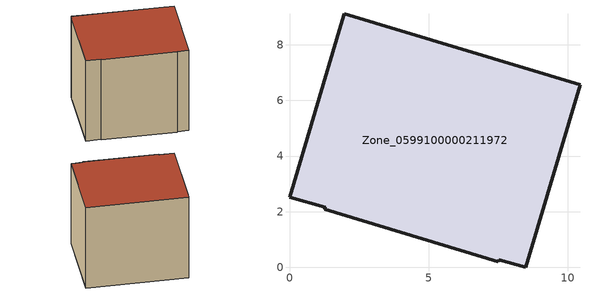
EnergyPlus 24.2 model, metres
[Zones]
Zone_0599100000211972
 floor ground (C_G): 7.5,0.21 1.26,2.08 1.28,2.16 0,2.52 1.83,8.7 1.97,9.12 10.44,6.57 8.49,0 7.52,0.28 z0.43
 wall outside (C_F): 1.26,2.08 7.5,0.21 7.52,0.28 8.49,0 10.44,6.57 1.97,9.12 1.83,8.7 0,2.52 1.28,2.16 1.26,2.08 z0.43:8.55
 roof outside (C_R): 1.83,8.7 0,2.52 1.28,2.16 1.26,2.08 7.5,0.21 7.52,0.28 8.49,0 10.44,6.57 1.97,9.12 z8.55
[BUILDING]
Pand.0599100000211972: North Axis=0; Terrain=City; Loads Convergence Tolerance Value=0.04; Temperature Convergence Tolerance Value=0.4; Solar Distribution=FullExterior; Maximum Number of Warmup Days=25; Minimum Number of Warmup Days=1
[Site:Location]
Rotterdam.The.Hague.AP_ZH_NLD Design_Conditions: Latitude=51.96; Longitude=4.45; Time Zone=1; Elevation=-4.5
[SITE:GROUNDTEMPERATURE:BUILDINGSURFACE]
18, 18, 18, 18, 18, 18, 18, 18, 18, 18, 18, 18
[MATERIAL] Thermal Absorptance=0.9; Solar Absorptance=0.7; Visible Absorptance=0.7
Name | Roughness | Thickness | Conductivity | Density | Specific Heat
G.TC.1965-1974 | MediumSmooth | 0.15 | 0.882353 | 540 | 1210
F.TC.1965-1974 | Rough | 0.3 | 0.697674 | 1920 | 840
R.TC.1965-1974 | MediumRough | 0.2 | 0.232558 | 1500 | 1000
[CONSTRUCTION]
C_G: G.TC.1965-1974
C_F: F.TC.1965-1974
C_R: R.TC.1965-1974
[ZONE]
Zone_0599100000211972: Type=1; Multiplier=1; Ceiling Height=Autocalculate; Volume=Autocalculate; Floor Area=autocalculate; Part of Total Floor Area=Yes
[ZONEINFILTRATION:DESIGNFLOWRATE]
Infil_Zone_0599100000211972: Zone or ZoneList or Space or SpaceList=Zone_0599100000211972; Schedule=AlwaysOn; Design Flow Rate Calculation Method=Flow/Area; Flow Rate per Floor Area=0.003; Constant Term Coefficient=1; Temperature Term Coefficient=0; Velocity Term Coefficient=0; Velocity Squared Term Coefficient=0
[HVACTEMPLATE:ZONE:IDEALLOADSAIRSYSTEM]
Zone_0599100000211972: Maximum Heating Supply Air Temperature=50; Minimum Cooling Supply Air Temperature=13; Maximum Heating Supply Air Humidity Ratio=0.0156; Minimum Cooling Supply Air Humidity Ratio=0.0077; Heating Limit=NoLimit; Cooling Limit=NoLimit; Dehumidification Control Type=ConstantSensibleHeatRatio; Cooling Sensible Heat Ratio=0.7; Dehumidification Setpoint=60; Humidification Control Type=None; Humidification Setpoint=30; Outdoor Air Method=None; Outdoor Air Flow Rate per Person=0.00944; Outdoor Air Flow Rate per Zone Floor Area=0; Outdoor Air Flow Rate per Zone=0; Demand Controlled Ventilation Type=None; Outdoor Air Economizer Type=NoEconomizer; Heat Recovery Type=None; Sensible Heat Recovery Effectiveness=0.7; Latent Heat Recovery Effectiveness=0.65
[ZONECONTROL:THERMOSTAT]
ThermostatControl_Zone_0599100000211972: Zone or ZoneList=Zone_0599100000211972; Control Type Schedule=DualSetpointControlType; Control 1=Thermostat_Zone_0599100000211972; Temperature Difference Between Cutout And Setpoint=0
[THERMOSTATSETPOINT:DUALSETPOINT]
Thermostat_Zone_0599100000211972: Heating Setpoint Temperature Schedule=HeatingSetpoint_Zone_0599100000211972; Cooling Setpoint Temperature Schedule=CoolingSetpoint_Zone_0599100000211972
[SCHEDULE:COMPACT]
HeatingSetpoint_Zone_0599100000211972: Through: 12/31, For: AllDays, Until: 24:00, 21
CoolingSetpoint_Zone_0599100000211972: Through: 12/31, For: AllDays, Until: 24:00, 24
DualSetpointControlType: Through: 12/31, For: AllDays, Until: 24:00, 4
AlwaysOn: Through: 12/31, For: AllDays, Until: 24:00, 1
